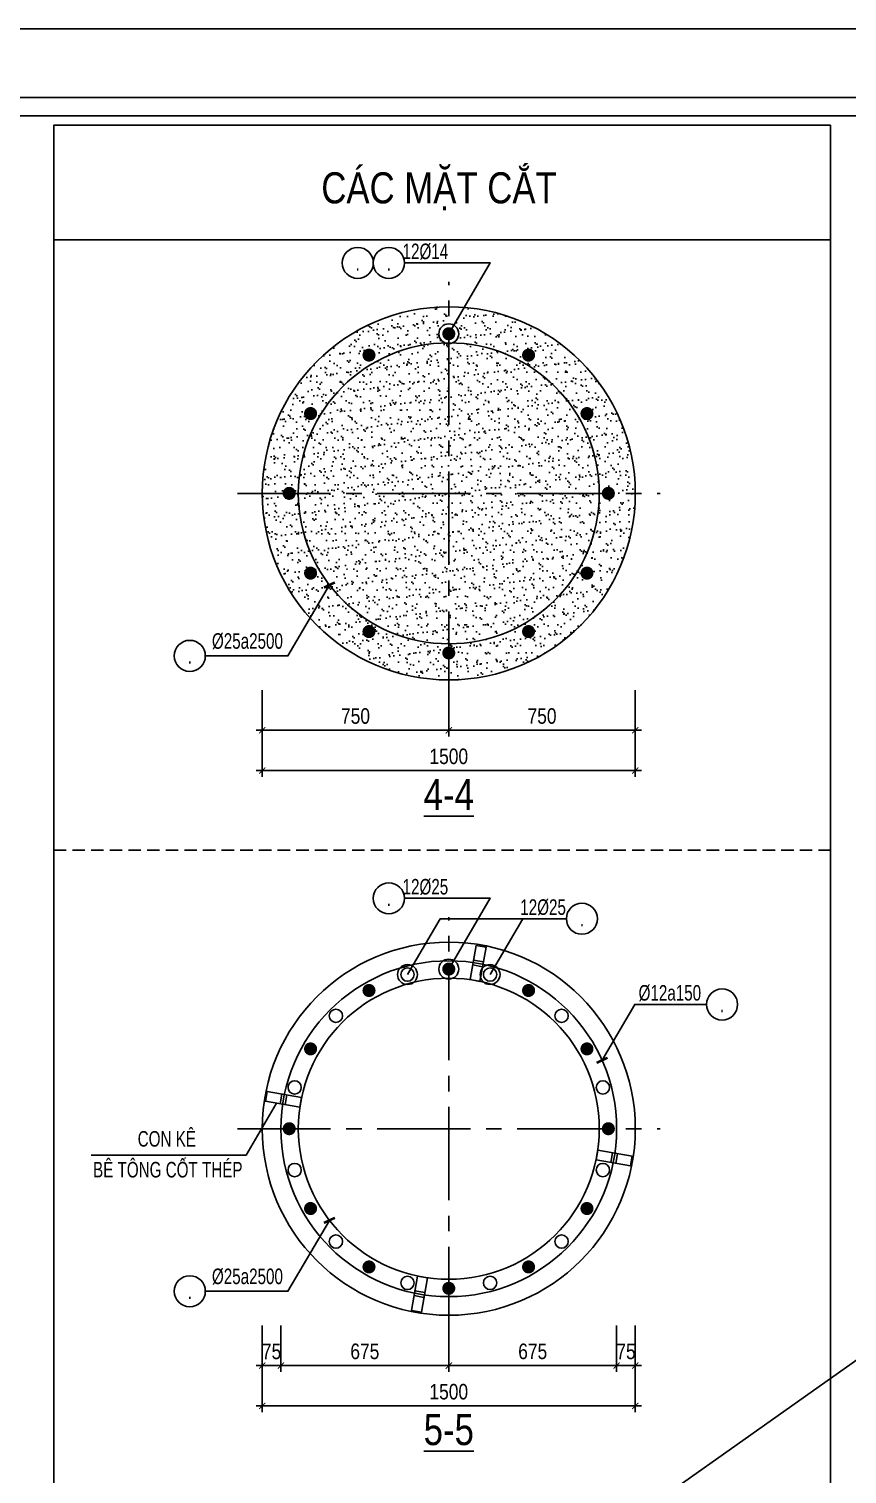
# Model space of a CAD drawing. Extents: x 171424 to 249266, y 74893 to 149166.
# Drawn here: x 204088 to 207378, y 83934 to 89743 of the extents above; entities that cross this region are included whole.
import ezdxf
from ezdxf.enums import TextEntityAlignment as Align

# ---------------------------------------------------------------- set-up
doc = ezdxf.new("R2010")
doc.units = 0
doc.header["$LTSCALE"] = 500
doc.header["$MEASUREMENT"] = 0
doc.header["$PDMODE"] = 3
doc.linetypes.add('CENTER2', pattern=[1.125, 0.75, -0.125, 0.125, -0.125])
doc.linetypes.add('HIDDEN', pattern=[0.375, 0.25, -0.125])
doc.layers.get('0').update_dxf_attribs({"linetype": 'CONTINUOUS'})
doc.layers.get('DEFPOINTS').update_dxf_attribs({"linetype": 'CONTINUOUS'})
for name, color, linetype in [('01.CDC.AXIS', 160, 'CENTER2'), ('02.CDC.DIM', 1, 'CONTINUOUS'), ('03.CDC.BORDER', 3, 'CONTINUOUS'), ('04.CDC.HIDDEN', 8, 'HIDDEN'), ('05.CDC.STEEL', 4, 'CONTINUOUS'), ('06.CDC.TEXT', 2, 'CONTINUOUS'), ('10.CDC.HATCH', 9, 'CONTINUOUS'), ('11.CDC.NOTE', 8, 'CONTINUOUS'), ('CDC-KHUNGTEN', 7, 'CONTINUOUS'), ('CDC.10.HATCH', 9, 'CONTINUOUS')]:
    doc.layers.add(name, color=color, linetype=linetype)
doc.layers.add('KCS_Plotter', color=11, linetype='CONTINUOUS', plot=False)
doc.styles.add('ARIAL', font='arial.ttf', dxfattribs={"width": 0.8})
doc.dimstyles.new('DIM25', dxfattribs={"dimscale": 25, "dimtxt": 2.5, "dimasz": 1, "dimexe": 1, "dimexo": 0, "dimgap": 1, "dimtad": 1, "dimdec": 0, "dimdsep": 46, "dimtxsty": 'ARIAL', "dimblk": 'ARCHTICK', "dimcen": 1, "dimdle": 1, "dimclrd": 1, "dimclre": 1, "dimclrt": 2, "dimadec": 0, "dimazin": 0, "dimtfac": 1, "dimtdec": 0, "dimtix": 1, "dimtmove": 2, "dimatfit": 3, "dimldrblk": 'ARCHTICK', "dimfxl": 1, "dimtolj": 1, "dimtzin": 0, "dimarcsym": 0})

# ---------------------------------------------------------------- blocks, each defined once
blk = doc.blocks.new('_ArchTick')
at = {"color": 0, "linetype": 'ByBlock', "const_width": 0.15}
blk.add_lwpolyline([(-0.5, -0.5), (0.5, 0.5)], dxfattribs=at)
blk = doc.blocks.new('*D816')
at = {"layer": '02.CDC.DIM', "color": 1, "lineweight": -2, "transparency": 16777216}
for p, q in [((205026.7, 87084.7), (205026.7, 86736.4)), ((206526.7, 87084.7), (206526.7, 86736.4)), ((206551.7, 86761.4), (205001.7, 86761.4))]:
    blk.add_line(p, q, dxfattribs=at)
at = {"layer": 'DEFPOINTS', "color": 0, "transparency": 16777216}
for p in [(205026.7, 87084.7), (206526.7, 87084.7), (205026.7, 86761.4)]:
    blk.add_point(p, dxfattribs=at)
at = {"layer": '02.CDC.DIM', "color": 1, "lineweight": -2, "transparency": 16777216, "xscale": 25, "yscale": 25, "zscale": 25, "rotation": 180}
blk.add_blockref('_ArchTick', (205026.7, 86761.4), dxfattribs=at)
at = {"layer": '02.CDC.DIM', "color": 1, "lineweight": -2, "transparency": 16777216, "xscale": 25, "yscale": 25, "zscale": 25}
blk.add_blockref('_ArchTick', (206526.7, 86761.4), dxfattribs=at)
at = {"layer": '02.CDC.DIM', "color": 2, "transparency": 16777216, "insert": (205776.7, 86818.4), "char_height": 62.5, "attachment_point": 5, "style": 'ARIAL'}
blk.add_mtext('\\A1;1500', dxfattribs=at)
blk = doc.blocks.new('*D817')
at = {"layer": '02.CDC.DIM', "color": 1, "lineweight": -2, "transparency": 16777216}
for p, q in [((205776.7, 87084.7), (205776.7, 86898.6)), ((206526.7, 87084.7), (206526.7, 86898.6)), ((206551.7, 86923.6), (205751.7, 86923.6))]:
    blk.add_line(p, q, dxfattribs=at)
at = {"layer": 'DEFPOINTS', "color": 0, "transparency": 16777216}
for p in [(205776.7, 87084.7), (206526.7, 87084.7), (205776.7, 86923.6)]:
    blk.add_point(p, dxfattribs=at)
at = {"layer": '02.CDC.DIM', "color": 1, "lineweight": -2, "transparency": 16777216, "xscale": 25, "yscale": 25, "zscale": 25, "rotation": 180}
blk.add_blockref('_ArchTick', (205776.7, 86923.6), dxfattribs=at)
at = {"layer": '02.CDC.DIM', "color": 1, "lineweight": -2, "transparency": 16777216, "xscale": 25, "yscale": 25, "zscale": 25}
blk.add_blockref('_ArchTick', (206526.7, 86923.6), dxfattribs=at)
at = {"layer": '02.CDC.DIM', "color": 2, "transparency": 16777216, "insert": (206151.7, 86980.5), "char_height": 62.5, "attachment_point": 5, "style": 'ARIAL'}
blk.add_mtext('\\A1;750', dxfattribs=at)
blk = doc.blocks.new('*D818')
at = {"layer": '02.CDC.DIM', "color": 1, "lineweight": -2, "transparency": 16777216}
for p, q in [((205026.7, 87084.7), (205026.7, 86898.6)), ((205776.7, 87068.4), (205776.7, 86898.6)), ((205801.7, 86923.6), (205001.7, 86923.6))]:
    blk.add_line(p, q, dxfattribs=at)
at = {"layer": 'DEFPOINTS', "color": 0, "transparency": 16777216}
for p in [(205026.7, 87084.7), (205776.7, 87068.4), (205026.7, 86923.6)]:
    blk.add_point(p, dxfattribs=at)
at = {"layer": '02.CDC.DIM', "color": 1, "lineweight": -2, "transparency": 16777216, "xscale": 25, "yscale": 25, "zscale": 25, "rotation": 180}
blk.add_blockref('_ArchTick', (205026.7, 86923.6), dxfattribs=at)
at = {"layer": '02.CDC.DIM', "color": 1, "lineweight": -2, "transparency": 16777216, "xscale": 25, "yscale": 25, "zscale": 25}
blk.add_blockref('_ArchTick', (205776.7, 86923.6), dxfattribs=at)
at = {"layer": '02.CDC.DIM', "color": 2, "transparency": 16777216, "insert": (205401.7, 86980.5), "char_height": 62.5, "attachment_point": 5, "style": 'ARIAL'}
blk.add_mtext('\\A1;750', dxfattribs=at)
blk = doc.blocks.new('*D819')
at = {"layer": '02.CDC.DIM', "color": 1, "lineweight": -2, "transparency": 16777216}
for p, q in [((205026.7, 84530.7), (205026.7, 84182.4)), ((206526.7, 84530.7), (206526.7, 84182.4)), ((206551.7, 84207.4), (205001.7, 84207.4))]:
    blk.add_line(p, q, dxfattribs=at)
at = {"layer": 'DEFPOINTS', "color": 0, "transparency": 16777216}
for p in [(205026.7, 84530.7), (206526.7, 84530.7), (205026.7, 84207.4)]:
    blk.add_point(p, dxfattribs=at)
at = {"layer": '02.CDC.DIM', "color": 1, "lineweight": -2, "transparency": 16777216, "xscale": 25, "yscale": 25, "zscale": 25, "rotation": 180}
blk.add_blockref('_ArchTick', (205026.7, 84207.4), dxfattribs=at)
at = {"layer": '02.CDC.DIM', "color": 1, "lineweight": -2, "transparency": 16777216, "xscale": 25, "yscale": 25, "zscale": 25}
blk.add_blockref('_ArchTick', (206526.7, 84207.4), dxfattribs=at)
at = {"layer": '02.CDC.DIM', "color": 2, "transparency": 16777216, "insert": (205776.7, 84264.4), "char_height": 62.5, "attachment_point": 5, "style": 'ARIAL'}
blk.add_mtext('\\A1;1500', dxfattribs=at)
blk = doc.blocks.new('*D820')
at = {"layer": '02.CDC.DIM', "color": 1, "lineweight": -2, "transparency": 16777216}
for p, q in [((205776.7, 84530.7), (205776.7, 84344.6)), ((206451.7, 84530.7), (206451.7, 84344.6)), ((206476.7, 84369.6), (205751.7, 84369.6))]:
    blk.add_line(p, q, dxfattribs=at)
at = {"layer": 'DEFPOINTS', "color": 0, "transparency": 16777216}
for p in [(205776.7, 84530.7), (206451.7, 84530.7), (205776.7, 84369.6)]:
    blk.add_point(p, dxfattribs=at)
at = {"layer": '02.CDC.DIM', "color": 1, "lineweight": -2, "transparency": 16777216, "xscale": 25, "yscale": 25, "zscale": 25, "rotation": 180}
blk.add_blockref('_ArchTick', (205776.7, 84369.6), dxfattribs=at)
at = {"layer": '02.CDC.DIM', "color": 1, "lineweight": -2, "transparency": 16777216, "xscale": 25, "yscale": 25, "zscale": 25}
blk.add_blockref('_ArchTick', (206451.7, 84369.6), dxfattribs=at)
at = {"layer": '02.CDC.DIM', "color": 2, "transparency": 16777216, "insert": (206114.2, 84426.5), "char_height": 62.5, "attachment_point": 5, "style": 'ARIAL'}
blk.add_mtext('\\A1;675', dxfattribs=at)
blk = doc.blocks.new('*D821')
at = {"layer": '02.CDC.DIM', "color": 1, "lineweight": -2, "transparency": 16777216}
for p, q in [((205026.7, 84530.7), (205026.7, 84344.6)), ((205101.7, 84530.7), (205101.7, 84344.6)), ((205026.7, 84369.6), (205001.7, 84369.6)), ((205101.7, 84369.6), (205026.7, 84369.6)), ((205101.7, 84369.6), (205126.7, 84369.6))]:
    blk.add_line(p, q, dxfattribs=at)
at = {"layer": 'DEFPOINTS', "color": 0, "transparency": 16777216}
for p in [(205026.7, 84530.7), (205101.7, 84530.7), (205026.7, 84369.6)]:
    blk.add_point(p, dxfattribs=at)
at = {"layer": '02.CDC.DIM', "color": 1, "lineweight": -2, "transparency": 16777216, "xscale": 25, "yscale": 25, "zscale": 25}
blk.add_blockref('_ArchTick', (205026.7, 84369.6), dxfattribs=at)
at = {"layer": '02.CDC.DIM', "color": 1, "lineweight": -2, "transparency": 16777216, "xscale": 25, "yscale": 25, "zscale": 25, "rotation": 180}
blk.add_blockref('_ArchTick', (205101.7, 84369.6), dxfattribs=at)
at = {"layer": '02.CDC.DIM', "color": 2, "transparency": 16777216, "insert": (205064.2, 84426.3), "char_height": 62.5, "attachment_point": 5, "style": 'ARIAL'}
blk.add_mtext('\\A1;75', dxfattribs=at)
blk = doc.blocks.new('*D822')
at = {"layer": '02.CDC.DIM', "color": 1, "lineweight": -2, "transparency": 16777216}
for p, q in [((205101.7, 84530.7), (205101.7, 84344.6)), ((205776.7, 84514.4), (205776.7, 84344.6)), ((205801.7, 84369.6), (205076.7, 84369.6))]:
    blk.add_line(p, q, dxfattribs=at)
at = {"layer": 'DEFPOINTS', "color": 0, "transparency": 16777216}
for p in [(205101.7, 84530.7), (205776.7, 84514.4), (205101.7, 84369.6)]:
    blk.add_point(p, dxfattribs=at)
at = {"layer": '02.CDC.DIM', "color": 1, "lineweight": -2, "transparency": 16777216, "xscale": 25, "yscale": 25, "zscale": 25, "rotation": 180}
blk.add_blockref('_ArchTick', (205101.7, 84369.6), dxfattribs=at)
at = {"layer": '02.CDC.DIM', "color": 1, "lineweight": -2, "transparency": 16777216, "xscale": 25, "yscale": 25, "zscale": 25}
blk.add_blockref('_ArchTick', (205776.7, 84369.6), dxfattribs=at)
at = {"layer": '02.CDC.DIM', "color": 2, "transparency": 16777216, "insert": (205439.2, 84426.5), "char_height": 62.5, "attachment_point": 5, "style": 'ARIAL'}
blk.add_mtext('\\A1;675', dxfattribs=at)
blk = doc.blocks.new('*D823')
at = {"layer": '02.CDC.DIM', "color": 1, "lineweight": -2, "transparency": 16777216}
for p, q in [((206451.7, 84530.7), (206451.7, 84344.6)), ((206526.7, 84530.7), (206526.7, 84344.6)), ((206451.7, 84369.6), (206426.7, 84369.6)), ((206526.7, 84369.6), (206451.7, 84369.6)), ((206526.7, 84369.6), (206551.7, 84369.6))]:
    blk.add_line(p, q, dxfattribs=at)
at = {"layer": 'DEFPOINTS', "color": 0, "transparency": 16777216}
for p in [(206451.7, 84530.7), (206526.7, 84530.7), (206451.7, 84369.6)]:
    blk.add_point(p, dxfattribs=at)
at = {"layer": '02.CDC.DIM', "color": 1, "lineweight": -2, "transparency": 16777216, "xscale": 25, "yscale": 25, "zscale": 25}
blk.add_blockref('_ArchTick', (206451.7, 84369.6), dxfattribs=at)
at = {"layer": '02.CDC.DIM', "color": 1, "lineweight": -2, "transparency": 16777216, "xscale": 25, "yscale": 25, "zscale": 25, "rotation": 180}
blk.add_blockref('_ArchTick', (206526.7, 84369.6), dxfattribs=at)
at = {"layer": '02.CDC.DIM', "color": 2, "transparency": 16777216, "insert": (206489.2, 84426.3), "char_height": 62.5, "attachment_point": 5, "style": 'ARIAL'}
blk.add_mtext('\\A1;75', dxfattribs=at)
blk = doc.blocks.new('KHUNG A1')
at = {"layer": 'CDC-KHUNGTEN'}
blk.add_lwpolyline([(10366.22, 712.17), (10366.22, 1278.17), (9655.22, 1278.17), (9655.22, 712.17)], close=True, dxfattribs=at)
at = {"layer": 'CDC.10.HATCH', "color": 8}
blk.add_lwpolyline([(9652.22, 709.17), (10447.22, 709.17), (10447.22, 1281.17), (9652.22, 1281.17)], close=True, dxfattribs=at)
at = {"layer": 'DEFPOINTS', "color": 1}
blk.add_lwpolyline([(9617.22, 698.17), (9617.22, 1292.17), (10458.22, 1292.17), (10458.22, 698.17), (9617.22, 698.17)], close=True, dxfattribs=at)

msp = doc.modelspace()

# ---------------------------------------------------------------- hatches: boundary and pattern name
at = {"layer": '10.CDC.HATCH'}
h = msp.add_hatch(dxfattribs=at)
h.set_pattern_fill('AR-SAND', color=256, scale=30, style=0)
h.set_pattern_definition([(37.5, (42309.385, 25262.434), (-1.889801, 57.804713), [0, -45.6, 0, -51, 0, -48.75]), (7.5, (42309.385, 25262.43), (53.0933, 84.664382), [0, -24.6, 0, -41.1, 0, -15.75]), (327.5, (42272.485, 25262.434), (93.424256, 0.169772), [0, -15, 0, -54, 0, -70.5]), (317.5, (42272.485, 25262.43), (90.183798, 26.330267), [0, -7.5, 0, -35.4, 0, -40.5])])
h.paths.add_polyline_path([(205761.06, 88480.71, -0.3006041), (205736.73, 88517.5, -0.4142136), (205776.73, 88557.5), (205776.73, 88625.91, 0.4142136), (205026.73, 87875.91), (205122.01, 87875.91, -0.4142136), (205135.14, 87889.04, -0.4142136), (205148.26, 87875.91), (205171.73, 87875.91, -0.4066434)])
h.paths.add_polyline_path([(205227.66, 88208.07, -1), (205214.53, 88185.34, -1)], flags=16)
h.paths.add_polyline_path([(205444.57, 88424.98, -1), (205467.3, 88438.11, -1)], flags=16)
h.paths.add_polyline_path([(205776.73, 88477.51, -0.1010298), (205761.06, 88480.71, 0.4066434), (205171.73, 87875.91), (205776.73, 87875.91)], flags=17)
h.paths.add_polyline_path([(205838.75, 88623.34), (205796.95, 88552.01, -0.266226), (205816.73, 88517.5, -0.3006041), (205792.41, 88480.71, -0.4066434), (206381.73, 87875.91), (206405.2, 87875.91, -0.4142136), (206418.33, 87889.04, -0.4142136), (206431.45, 87875.91), (206526.73, 87875.91, 0.3901695)])
h.paths.add_polyline_path([(206086.16, 88438.11, -1), (206108.9, 88424.98, -1)], flags=16)
h.paths.add_polyline_path([(206325.81, 88208.07, -1), (206338.93, 88185.34, -1)], flags=16)
h.paths.add_polyline_path([(205792.41, 88480.71, -0.1010298), (205776.73, 88477.51), (205776.73, 87875.91), (206381.73, 87875.91, 0.4066434)])
h.paths.add_polyline_path([(206526.73, 87875.91), (206431.45, 87875.91, -0.4142136), (206418.33, 87862.79, -0.4142136), (206405.2, 87875.91), (206381.73, 87875.91, -0.4142136), (205776.73, 87270.91), (205776.73, 87247.44, -0.4142136), (205789.86, 87234.32, -0.4142136), (205776.73, 87221.19), (205776.73, 87125.91, 0.4142136)])
h.paths.add_polyline_path([(206325.81, 87543.75, -1), (206338.93, 87566.48, -1)], flags=16)
h.paths.add_polyline_path([(206108.9, 87326.84, -1), (206086.16, 87313.71, -1)], flags=16)
h.paths.add_polyline_path([(206381.73, 87875.91), (205776.73, 87875.91), (205776.73, 87270.91, 0.4142136)], flags=17)
h.paths.add_polyline_path([(205776.73, 87221.19, -0.4142136), (205763.61, 87234.32, -0.4142136), (205776.73, 87247.44), (205776.73, 87270.91, -0.2331285), (205296.81, 87507.54), (205218.9, 87374.59, 0.212802), (205776.73, 87125.91)])
h.paths.add_polyline_path([(205467.3, 87313.71, 1), (205444.57, 87326.84, 1)], flags=16)
h.paths.add_polyline_path([(205776.73, 87875.91), (205171.73, 87875.91, 0.4142136), (205776.73, 87270.91)])
h.paths.add_polyline_path([(205171.73, 87875.91), (205148.26, 87875.91, -0.4142136), (205135.14, 87862.79, -0.4142136), (205122.01, 87875.91), (205026.73, 87875.91, 0.1850962), (205218.9, 87374.59), (205296.81, 87507.54, -0.1651385)])
h.paths.add_polyline_path([(205214.53, 87566.48, -1), (205227.66, 87543.75, -1)], flags=16)

# ---------------------------------------------------------------- linework, layer by layer
at = {"layer": '01.CDC.AXIS'}
for p, q in [((205776.73, 87025.91), (205776.73, 88725.91)), ((204926.73, 87875.91), (206626.73, 87875.91)), ((205776.73, 84471.91), (205776.73, 86171.91)), ((204926.73, 85321.91), (206626.73, 85321.91))]:
    msp.add_line(p, q, dxfattribs=at)
at = {"layer": '03.CDC.BORDER'}
for p, q in [((204188.46, 88895.41), (207311.43, 88895.41)), ((205912.59, 85973.27), (205873.2, 85980.22)), ((205916.06, 85992.97), (205876.67, 85999.92)), ((205105.67, 85461.24), (205098.73, 85421.85)), ((205125.37, 85457.77), (205118.42, 85418.38)), ((206428.1, 85186.05), (206435.04, 85225.44)), ((206447.79, 85182.58), (206454.74, 85221.97)), ((205637.4, 84650.85), (205676.79, 84643.9)), ((205640.87, 84670.55), (205680.27, 84663.6))]:
    msp.add_line(p, q, dxfattribs=at)
for points in [[(204188.46, 78779.41), (204188.46, 89355.41), (207311.43, 89355.41), (207311.43, 78779.41), (204188.46, 78779.41)], [(205862.78, 85921.13), (205902.17, 85914.19), (205926.48, 86052.06), (205887.09, 86059.01)], [(205177.51, 85407.96), (205184.46, 85447.35), (205046.58, 85471.66), (205039.64, 85432.27)], [(206375.95, 85235.86), (206369.01, 85196.47), (206506.88, 85172.16), (206513.83, 85211.55)], [(205690.68, 84722.69), (205651.29, 84729.63), (205626.98, 84591.76), (205666.37, 84584.82)]]:
    msp.add_lwpolyline(points, close=True, dxfattribs=at)
for centre in [(205776.73, 87875.91), (205776.73, 85321.91)]:
    msp.add_circle(centre, 750, dxfattribs=at)
at = {"layer": '04.CDC.HIDDEN', "ltscale": 0.4}
msp.add_line((204188.46, 86441.41), (207311.43, 86441.41), dxfattribs=at)
at = {"layer": '05.CDC.STEEL', "const_width": 26.25}
for points in [[(205789.86, 88517.5, 1), (205763.61, 88517.5, 1)], [(205467.3, 88438.11, 1), (205444.57, 88424.98, 1)], [(206108.9, 88424.98, 1), (206086.16, 88438.11, 1)], [(205227.66, 88208.07, 1), (205214.53, 88185.34, 1)], [(206338.93, 88185.34, 1), (206325.81, 88208.07, 1)], [(205135.14, 87889.04, 1), (205135.14, 87862.79, 1)], [(206418.33, 87862.79, 1), (206418.33, 87889.04, 1)], [(205214.53, 87566.48, 1), (205227.66, 87543.75, 1)], [(206325.81, 87543.75, 1), (206338.93, 87566.48, 1)], [(205444.57, 87326.84, 1), (205467.3, 87313.71, 1)], [(206086.16, 87313.71, 1), (206108.9, 87326.84, 1)], [(205763.61, 87234.32, 1), (205789.86, 87234.32, 1)], [(205789.86, 85963.5, 1), (205763.61, 85963.5, 1)], [(205467.3, 85884.11, 1), (205444.57, 85870.98, 1)], [(206108.9, 85870.98, 1), (206086.16, 85884.11, 1)], [(205227.66, 85654.07, 1), (205214.53, 85631.34, 1)], [(206338.93, 85631.34, 1), (206325.81, 85654.07, 1)], [(205135.14, 85335.04, 1), (205135.14, 85308.79, 1)], [(206418.33, 85308.79, 1), (206418.33, 85335.04, 1)], [(205214.53, 85012.48, 1), (205227.66, 84989.75, 1)], [(206325.81, 84989.75, 1), (206338.93, 85012.48, 1)], [(205444.57, 84772.84, 1), (205467.3, 84759.71, 1)], [(206086.16, 84759.71, 1), (206108.9, 84772.84, 1)], [(205763.61, 84680.32, 1), (205789.86, 84680.32, 1)]]:
    msp.add_lwpolyline(points, format="xyb", close=True, dxfattribs=at)
at = {"layer": '05.CDC.STEEL'}
for centre, radius in [((205776.73, 87875.91), 605), ((205776.73, 85321.91), 675), ((205776.73, 85321.91), 605), ((205610.68, 85941.64), 26.72), ((205942.79, 85941.64), 26.72), ((205323.06, 85775.59), 26.72), ((206230.41, 85775.59), 26.72), ((205157, 85487.97), 26.72), ((206396.46, 85487.97), 26.72), ((205157, 85155.85), 26.72), ((206396.46, 85155.85), 26.72), ((205323.06, 84868.24), 26.72), ((206230.41, 84868.24), 26.72), ((205610.68, 84702.18), 26.72), ((205942.79, 84702.18), 26.72)]:
    msp.add_circle(centre, radius, dxfattribs=at)
at = {"layer": '11.CDC.NOTE'}
for points in [[(205776.73, 88517.5), (205943.44, 88802), (205598.3, 88802)], [(205296.81, 87507.54), (205129.81, 87222.54), (204797.85, 87222.54)], [(205776.73, 85963.5), (205943.44, 86248), (205598.3, 86248)], [(205610.68, 85941.64), (205742.2, 86166.1), (206249.66, 86166.1)], [(205942.79, 85941.64), (206074.31, 86166.1), (206249.66, 86166.1)], [(206393.17, 85596.92), (206524.69, 85821.38), (206813.18, 85821.38)], [(205084.63, 85424.34), (204962.33, 85215.62), (204339.17, 85215.62)], [(205296.81, 84953.54), (205129.81, 84668.54), (204797.85, 84668.54)]]:
    msp.add_lwpolyline(points, dxfattribs=at)
at = {"layer": '11.CDC.NOTE', "const_width": 10}
for points in [[(205274.81, 87497.28), (205318.8, 87517.8)], [(206371.17, 85586.67), (206415.16, 85607.18)], [(205274.81, 84943.28), (205318.8, 84963.8)]]:
    msp.add_lwpolyline(points, dxfattribs=at)
at = {"layer": '11.CDC.NOTE'}
for centre, radius in [((205410.8, 88802), 62.5), ((205535.8, 88802), 62.5), ((205776.73, 88517.5), 40), ((204735.35, 87222.54), 62.5), ((205535.8, 86248), 62.5), ((206312.16, 86166.1), 62.5), ((205610.68, 85941.64), 40), ((205776.73, 85963.5), 40), ((205942.79, 85941.64), 40), ((206875.68, 85821.38), 62.5), ((204735.35, 84668.54), 62.5)]:
    msp.add_circle(centre, radius, dxfattribs=at)
at = {"layer": 'KCS_Plotter'}
msp.add_line((193967.17, 74892.91), (214992.17, 89742.91), dxfattribs=at)

# ---------------------------------------------------------------- block references
at = {"xscale": 25, "yscale": 25, "zscale": 25}
msp.add_blockref('KHUNG A1', (-46463.42, 57438.58), dxfattribs=at)

# ---------------------------------------------------------------- texts
at = {"layer": '06.CDC.TEXT', "style": 'ARIAL', "width": 0.8}
msp.add_text('CÁC MẶT CẮT', height=125, dxfattribs=at).set_placement((205737.58, 89041.53), align=Align.CENTER)
at = {"layer": '06.CDC.TEXT', "style": 'ARIAL'}
for s, height, width, p in [('12%%C14', 62.5, 0.7, (205682.75, 88848.78)), ('%%C25a2500', 62.5, 0.7, (204967.14, 87282.57)), ('%%U4-4', 125, 0.8, (205776.73, 86665.76)), ('12%%C25', 62.5, 0.7, (205682.75, 86294.78)), ('12%%C25', 62.5, 0.7, (206155.95, 86212.88)), ('%%C12a150', 62.5, 0.7, (206665.6, 85868.16)), ('CON KÊ', 62.5, 0.7, (204643.02, 85289.14)), ('BÊ TÔNG CỐT THÉP', 62.5, 0.7, (204646.95, 85166.23)), ('%%C25a2500', 62.5, 0.7, (204967.14, 84728.57)), ('%%U5-5', 125, 0.8, (205776.73, 84111.76))]:
    msp.add_text(s, height=height, dxfattribs=dict(at, width=width)).set_placement(p, align=Align.MIDDLE)
for width, p in [(0.7, (205410.8, 88802)), (0.7, (205535.8, 88802)), (0.8, (204735.35, 87222.54)), (0.7, (205535.8, 86248)), (0.7, (206312.16, 86166.1)), (0.7, (206875.68, 85821.38)), (0.7, (204735.35, 84668.54))]:
    msp.add_text('.', height=62.5, dxfattribs=dict(at, width=width)).set_placement(p, align=Align.MIDDLE_CENTER)

# ---------------------------------------------------------------- dimensions: what is measured, and where the dimension line sits
at = {"layer": '02.CDC.DIM'}
for base, p1, p2, picture, middle in [((205026.73, 86761.44), (206526.73, 87084.73), (205026.73, 87084.73), '*D816', (205776.73, 86818.35)), ((205026.73, 86923.57), (205776.73, 87068.36), (205026.73, 87084.73), '*D818', (205401.73, 86980.48)), ((205776.73, 86923.57), (206526.73, 87084.73), (205776.73, 87084.73), '*D817', (206151.73, 86980.48)), ((205026.73, 84207.44), (206526.73, 84530.73), (205026.73, 84530.73), '*D819', (205776.73, 84264.35)), ((205026.73, 84369.57), (205101.73, 84530.73), (205026.73, 84530.73), '*D821', (205064.23, 84426.35)), ((205101.73, 84369.57), (205776.73, 84514.36), (205101.73, 84530.73), '*D822', (205439.23, 84426.48)), ((205776.73, 84369.57), (206451.73, 84530.73), (205776.73, 84530.73), '*D820', (206114.23, 84426.48)), ((206451.73, 84369.57), (206526.73, 84530.73), (206451.73, 84530.73), '*D823', (206489.23, 84426.35))]:
    dim = msp.add_linear_dim(base=base, p1=p1, p2=p2, dimstyle='DIM25', dxfattribs=at)
    dim.commit()
    dim.dimension.update_dxf_attribs({"geometry": picture, "text_midpoint": middle})

doc.saveas('drawing.dxf')
